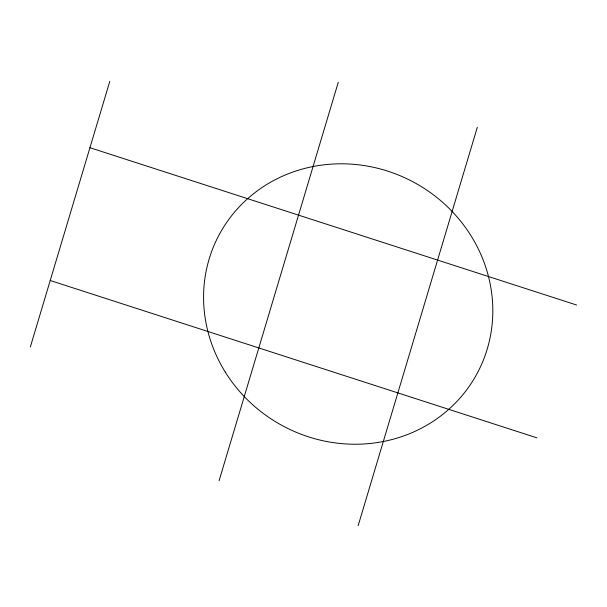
<?xml version="1.0" encoding="UTF-8"?>
<svg xmlns="http://www.w3.org/2000/svg" width="607" height="607" viewBox="0 0 607 607"><rect width="100%" height="100%" fill="white"/><g stroke="black" fill="none" stroke-linecap="round" stroke-linejoin="round"><path stroke-width="0.91" d="M30.35 346.916L109.806 81.3M219.074 480.752L338.258 82.317M358.138 525.7L477.314 127.273M89.942 147.706L576.65 305.033M50.214 280.51L536.922 437.844M225.258 372.045A146.446 138.305 28.6 0 0 475.638 376.165A146.446 138.305 28.6 0 0 343.699 163.822A146.446 138.305 28.6 0 0 225.258 372.045"/></g></svg>
